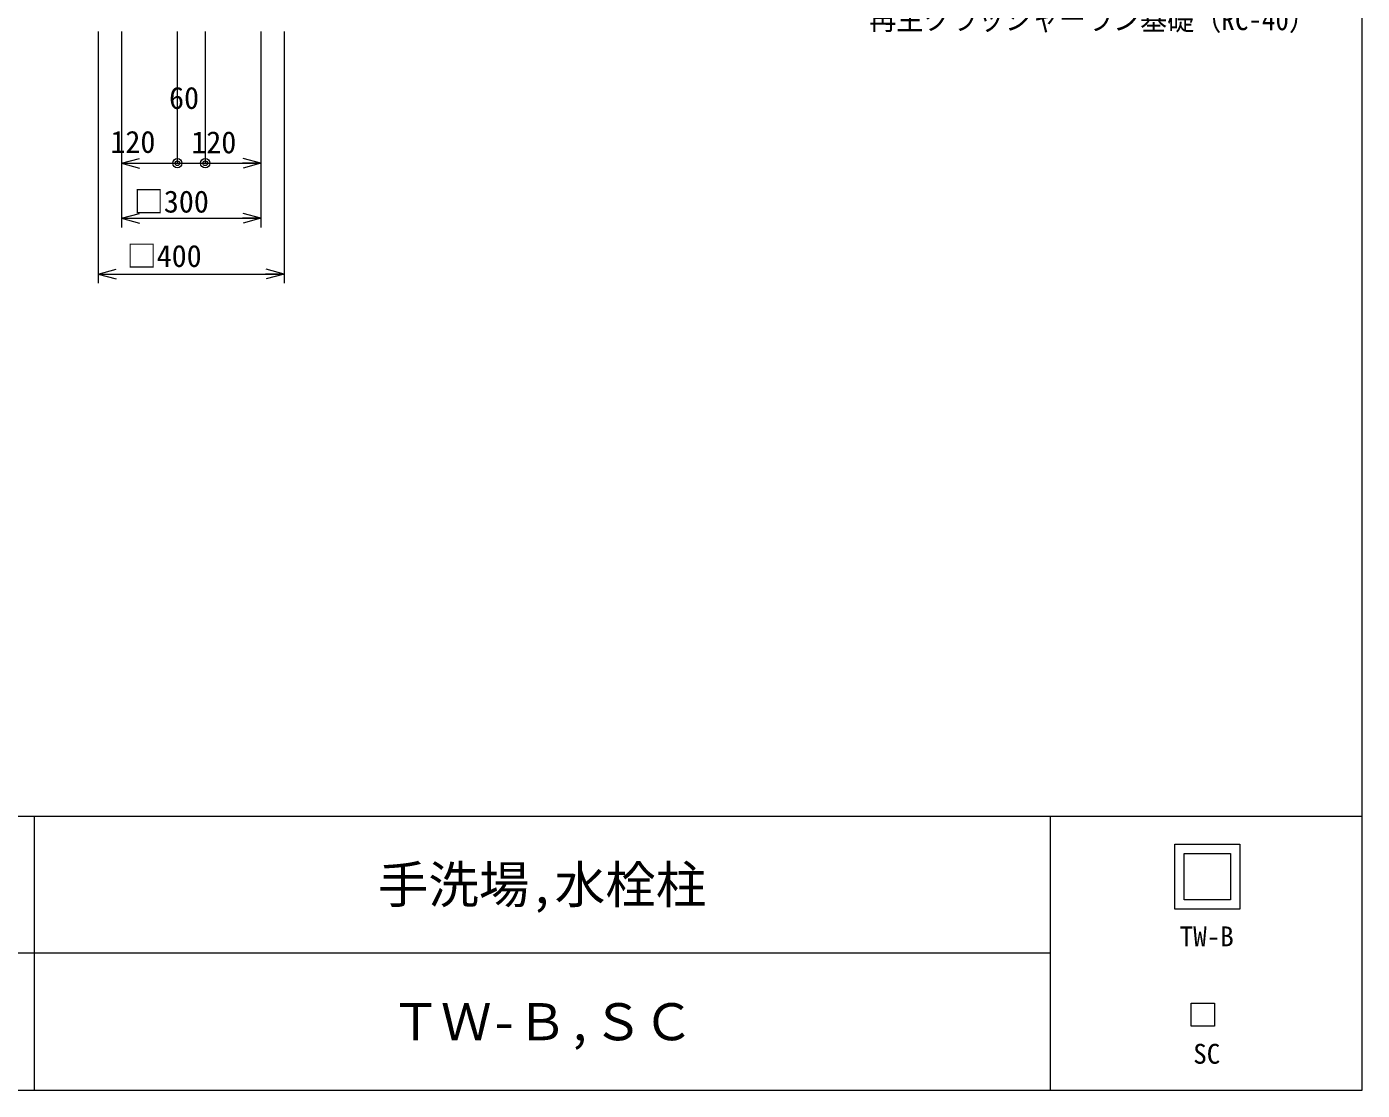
# Model space of a CAD drawing. Units: millimetres at full size, sheet at 1:30; details may follow other scales. Extents: x 19346 to 27561, y 3588 to 9188.
# Drawn here: x 24688 to 27561, y 3588 to 5876 of the extents above; entities that cross this region are included whole.
import ezdxf
from ezdxf.enums import TextEntityAlignment as Align

# ---------------------------------------------------------------- set-up
doc = ezdxf.new("R2010")
doc.units = ezdxf.units.MM
doc.header["$LTSCALE"] = 30.0003
for name, color, linetype, lineweight in [('0_2', 7, 'Continuous', 13), ('_0-0_', 7, 'Continuous', 13), ('寸法', 1, 'Continuous', 13)]:
    doc.layers.add(name, color=color, linetype=linetype, lineweight=lineweight)
doc.styles.add('ＭＳ ゴシック', font='')
doc.styles.get('ＭＳ ゴシック').set_extended_font_data('MS Gothic')

msp = doc.modelspace()

# ---------------------------------------------------------------- linework, layer by layer
at = {"layer": '0_2'}
msp.add_line((26889.26, 3883.2), (23973.41, 3883.2), dxfattribs=at)
at = {"layer": '_0-0_', "color": 6}
msp.add_line((19346.4, 4178.06), (27560.78, 4178.06), dxfattribs=at)
at = {"layer": '_0-0_'}
for p, q in [((24703.62, 4178.06), (24703.62, 3588.33)), ((26889.26, 4178.06), (26889.26, 3588.33))]:
    msp.add_line(p, q, dxfattribs=at)
at = {"layer": '_0-0_', "color": 6}
msp.add_lwpolyline([(27560.78, 9023.78), (19346.4, 9023.78), (19346.4, 3588.33), (27560.78, 3588.33)], close=True, dxfattribs=at)
at = {"layer": '_0-0_'}
for points in [[(27157.62, 4117.89), (27297.62, 4117.89), (27297.62, 3977.89), (27157.62, 3977.89)], [(27177.62, 4097.89), (27277.62, 4097.89), (27277.62, 3997.89), (27177.62, 3997.89)], [(27192.85, 3776.03), (27242.85, 3776.03), (27242.85, 3726.03), (27192.85, 3726.03)]]:
    msp.add_lwpolyline(points, close=True, dxfattribs=at)
at = {"layer": '寸法'}
for p, q in [((24841.85, 5865.43), (24841.85, 5323.94)), ((24891.85, 5865.43), (24891.85, 5443.94)), ((25011.85, 5865.43), (25011.85, 5582.15)), ((25071.85, 5865.43), (25071.85, 5582.15)), ((25191.85, 5865.43), (25191.85, 5443.94)), ((25241.85, 5865.43), (25241.85, 5323.94)), ((24891.85, 5582.15), (24930.48, 5592.5)), ((24891.85, 5582.15), (24931.85, 5582.15)), ((24891.85, 5582.15), (24930.48, 5571.8)), ((24891.85, 5582.15), (25041.85, 5582.15)), ((25011.85, 5582.15), (25031.85, 5582.15)), ((25041.85, 5582.15), (25191.85, 5582.15)), ((25071.85, 5582.15), (25091.85, 5582.15)), ((25191.85, 5582.15), (25151.85, 5582.15)), ((25191.85, 5582.15), (25153.21, 5592.5)), ((25191.85, 5582.15), (25153.21, 5571.8)), ((24891.85, 5463.94), (24930.48, 5474.29)), ((24891.85, 5463.94), (25191.85, 5463.94)), ((24891.85, 5463.94), (24931.85, 5463.94)), ((24891.85, 5463.94), (24930.48, 5453.59)), ((25191.85, 5463.94), (25151.85, 5463.94)), ((25191.85, 5463.94), (25153.21, 5474.29)), ((25191.85, 5463.94), (25153.21, 5453.59)), ((24841.85, 5343.94), (24880.48, 5354.29)), ((24841.85, 5343.94), (24881.85, 5343.94)), ((24841.85, 5343.94), (24880.48, 5333.59)), ((24881.85, 5343.94), (25241.85, 5343.94)), ((25241.85, 5343.94), (25201.85, 5343.94)), ((25241.85, 5343.94), (25203.21, 5354.29)), ((25241.85, 5343.94), (25203.21, 5333.59))]:
    msp.add_line(p, q, dxfattribs=at)
for centre, radius in [((25011.85, 5582.15), 10), ((25011.85, 5582.15), 5), ((25071.85, 5582.15), 10), ((25071.85, 5582.15), 5)]:
    msp.add_circle(centre, radius, dxfattribs=at)

# ---------------------------------------------------------------- texts
at = {"layer": '_0-0_', "style": 'ＭＳ ゴシック'}
for s, height, p in [('手洗場,水栓柱', 79.75, (25796.44, 4030.63)), ('TW-B', 42.72, (27226.2, 3919.32)), ('ＴＷ-Ｂ,ＳＣ', 79.75, (25796.44, 3735.77)), ('SC', 42.72, (27226.2, 3666.81))]:
    msp.add_text(s, height=height, dxfattribs=at).set_placement(p, align=Align.MIDDLE_CENTER)
at = {"layer": '寸法', "color": 3, "style": 'ＭＳ ゴシック', "width": 0.9}
msp.add_text('再生クラッシャーラン基礎（RC-40）', height=47.47, rotation=359.929, dxfattribs=at).set_placement((26500.08, 5855.23), align=Align.BOTTOM_LEFT)
at = {"layer": '寸法', "color": 3, "style": 'ＭＳ ゴシック'}
for s, p in [('60', (24994.08, 5684.8)), ('120', (24867.84, 5590.24)), ('120', (25041.85, 5589.31)), ('□300', (24918.05, 5461.86)), ('□400', (24902.67, 5344.84))]:
    msp.add_text(s, height=47.47, dxfattribs=at).set_placement(p, align=Align.BOTTOM_LEFT)

doc.saveas('drawing.dxf')
